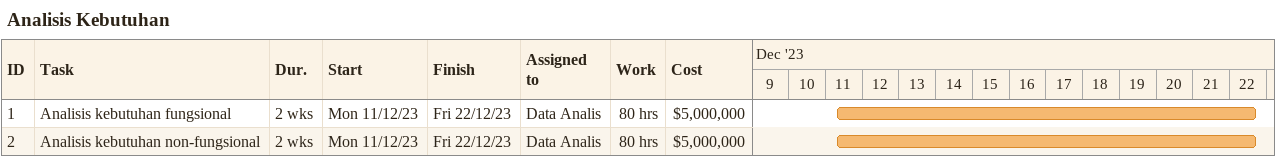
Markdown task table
Analisis Kebutuhan

| ID | Task | Duration | Start | Finish | Resources | Work (h) | Cost ($) |
|---|---|---|---|---|---|---|---|
| 1 | Analisis kebutuhan fungsional | 2w | 2023-12-11 | 2023-12-22 | Data Analis | 80 | 5000000 |
| 2 | Analisis kebutuhan non-fungsional | 2w | 2023-12-11 | 2023-12-22 | Data Analis | 80 | 5000000 |
